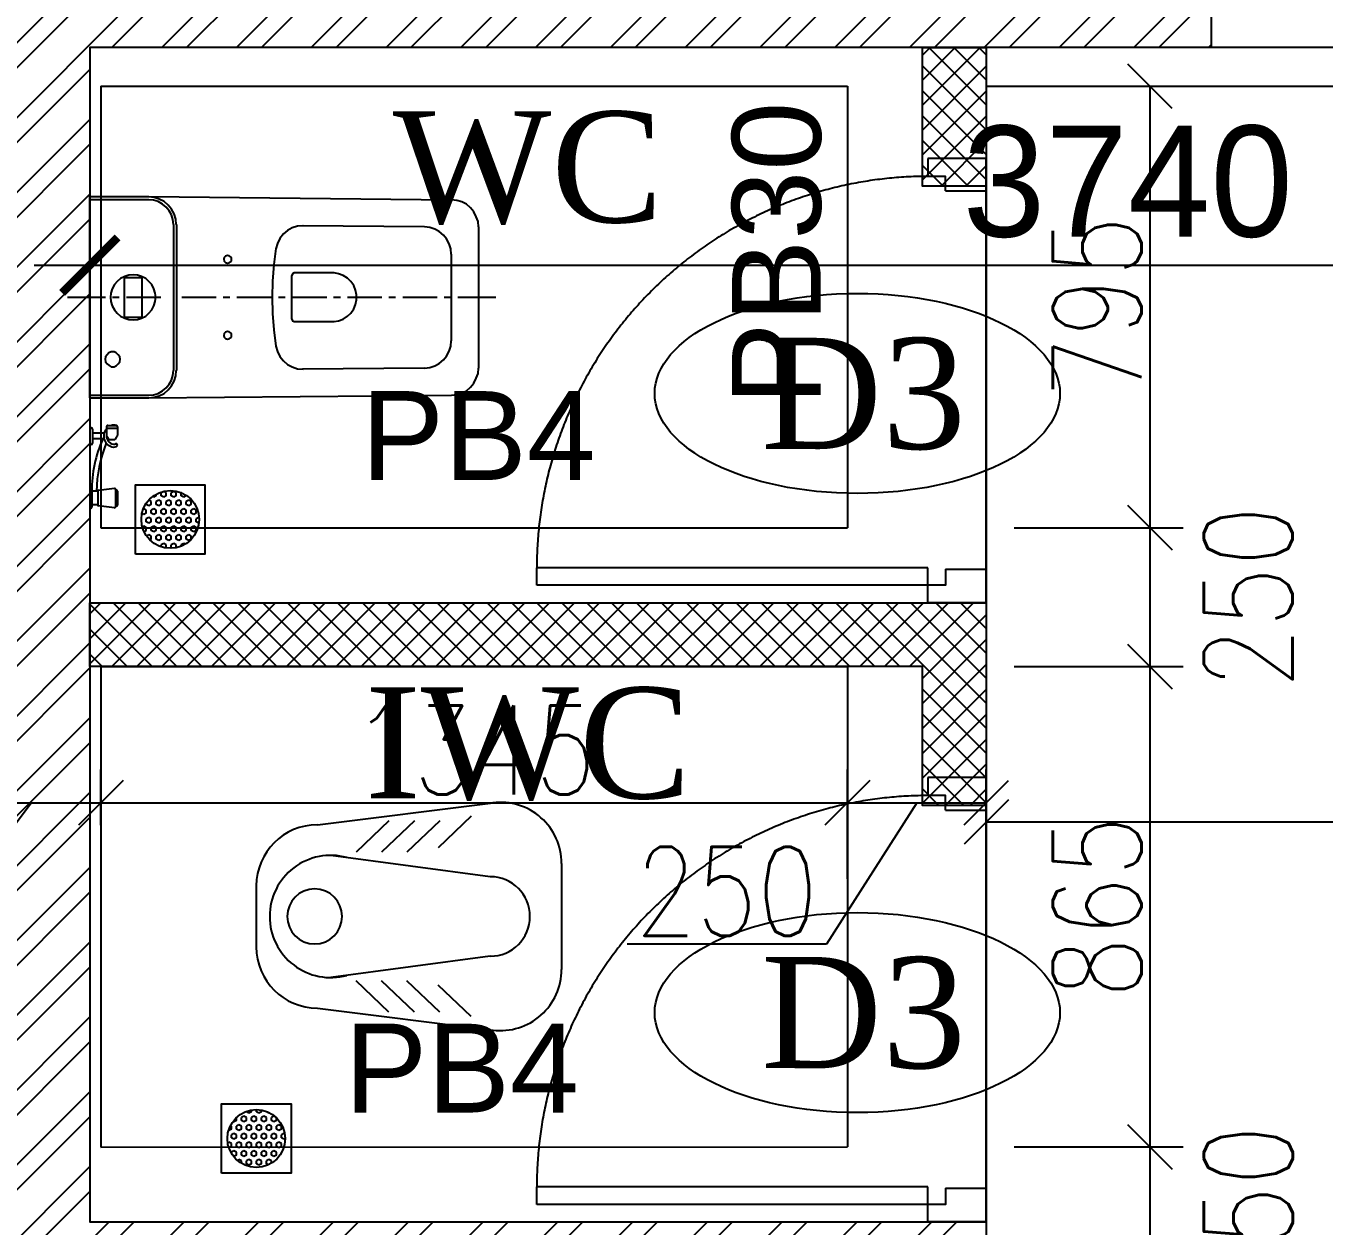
# Model space of a CAD drawing. Header units: millimetres. Extents: x 423806 to 486881, y 1786979 to 1831529.
# Drawn here: x 444816 to 447155, y 1821875 to 1824036 of the extents above; entities that cross this region are included whole.
import ezdxf

# ---------------------------------------------------------------- set-up
doc = ezdxf.new("R2010")
doc.units = ezdxf.units.MM
doc.header["$LTSCALE"] = 150
doc.header["$PDSIZE"] = 0.01
doc.linetypes.add('240122--R0_INST_ FLOOR PLANS XREF$0$HIDDEN', pattern=[0.375, 0.25, -0.125])
doc.layers.get('0').update_dxf_attribs({"lineweight": 13})
for name, color, linetype in [('AD-D&W TAG', 4, 'Continuous'), ('AD-DIM_CHECK', 7, 'Continuous'), ('AD-DOORS', 3, 'Continuous'), ('AD-HATCH_LIGHT', 8, 'Continuous'), ('AD-SANITARY', 1, 'Continuous'), ('AD-SILL', 252, 'Continuous'), ('AD-VENTILATORS', 4, 'Continuous'), ('AD-WALL', 7, 'Continuous'), ('AD-WALL HATCH', 252, 'Continuous'), ('AD-WALL_LINTEL HT.', 7, 'Continuous'), ('Revisions', 2, 'Continuous')]:
    doc.layers.add(name, color=color, linetype=linetype)
for name, color, linetype, lineweight in [('AD-TEXT', 7, 'Continuous', 25), ('BEAMS', 53, 'Continuous', 25), ('DIM', 7, 'Continuous', 13), ('TEXT', 7, 'Continuous', 13)]:
    doc.layers.add(name, color=color, linetype=linetype, lineweight=lineweight)
doc.styles.add('240122--R0_INST_ FLOOR PLANS XREF$0$Scale M 200', font='times.ttf', dxfattribs={"height": 200})
doc.styles.add('Arial', font='arial.ttf')
doc.styles.add('RS', font='romans.shx', dxfattribs={"width": 0.8})
doc.dimstyles.new('D100', dxfattribs={"dimtxt": 160, "dimasz": 80, "dimexe": 60, "dimexo": 50, "dimgap": 15, "dimtad": 1, "dimdec": 0, "dimzin": 0, "dimdsep": 46, "dimtxsty": 'RS', "dimblk": 'OBLIQUE', "dimcen": 1, "dimclrd": 33, "dimclre": 33, "dimclrt": 7, "dimadec": 0, "dimazin": 0, "dimtfac": 1, "dimtdec": 0, "dimtmove": 2, "dimatfit": 3, "dimfxl": 125, "dimtolj": 1, "dimtzin": 0, "dimarcsym": 1})
doc.dimstyles.new('Scale 100', dxfattribs={"dimtxt": 200, "dimasz": 100, "dimexe": 100, "dimexo": 100, "dimgap": 50, "dimtad": 1, "dimdec": 0, "dimrnd": 5, "dimzin": 0, "dimdsep": 46, "dimtxsty": 'Standard', "dimblk": 'ARCHTICK', "dimcen": 0, "dimdle": 100, "dimclrd": 252, "dimclre": 252, "dimclrt": 256, "dimadec": 0, "dimazin": 0, "dimtfac": 1, "dimtdec": 0, "dimtofl": 0, "dimtmove": 1, "dimatfit": 3, "dimfxl": 0.18, "dimtolj": 1, "dimtzin": 0, "dimarcsym": 0})

# ---------------------------------------------------------------- blocks, each defined once
blk = doc.blocks.new('_Oblique')
at = {"color": 0, "linetype": 'ByBlock', "lineweight": -2}
blk.add_line((-0.5, -0.5), (0.5, 0.5), dxfattribs=at)
blk = doc.blocks.new('*D107')
at = {"layer": 'Defpoints', "color": 0, "transparency": 16777216}
for p in [(446546.1, 1823927.9), (446546.1, 1823132.9), (446840.8, 1823132.9)]:
    blk.add_point(p, dxfattribs=at)
at = {"layer": 'DIM', "color": 33, "lineweight": -2, "transparency": 16777216}
for p, q in [((446596.1, 1823927.9), (446900.8, 1823927.9)), ((446840.8, 1823927.9), (446840.8, 1823132.9)), ((446596.1, 1823132.9), (446900.8, 1823132.9))]:
    blk.add_line(p, q, dxfattribs=at)
at = {"layer": 'DIM', "color": 33, "lineweight": -2, "transparency": 16777216, "xscale": 80, "yscale": 80, "zscale": 80}
for p, rotation in [((446840.8, 1823927.9), 90), ((446840.8, 1823132.9), 270)]:
    blk.add_blockref('_Oblique', p, dxfattribs=dict(at, rotation=rotation))
at = {"layer": 'DIM', "color": 7, "transparency": 16777216, "insert": (446745.8, 1823530.4), "char_height": 160, "attachment_point": 5, "rotation": 90, "style": 'RS'}
blk.add_mtext('\\A1;795', dxfattribs=at)
blk = doc.blocks.new('*D108')
at = {"layer": 'Defpoints', "color": 0, "transparency": 16777216}
for p in [(446546.1, 1823132.9), (446546.1, 1822882.9), (446840.8, 1822882.9)]:
    blk.add_point(p, dxfattribs=at)
at = {"layer": 'DIM', "color": 33, "lineweight": -2, "transparency": 16777216}
for p, q in [((446596.1, 1823132.9), (446900.8, 1823132.9)), ((446840.8, 1823132.9), (446840.8, 1822882.9)), ((446596.1, 1822882.9), (446900.8, 1822882.9))]:
    blk.add_line(p, q, dxfattribs=at)
at = {"layer": 'DIM', "color": 33, "lineweight": -2, "transparency": 16777216, "xscale": 80, "yscale": 80, "zscale": 80}
for p, rotation in [((446840.8, 1823132.9), 90), ((446840.8, 1822882.9), 270)]:
    blk.add_blockref('_Oblique', p, dxfattribs=dict(at, rotation=rotation))
at = {"layer": 'DIM', "color": 7, "transparency": 16777216, "insert": (447017.8, 1823007.9), "char_height": 160, "attachment_point": 5, "rotation": 90, "style": 'RS'}
blk.add_mtext('\\A1;250', dxfattribs=at)
blk = doc.blocks.new('*D109')
at = {"layer": 'Defpoints', "color": 0, "transparency": 16777216}
for p in [(446546.1, 1822882.9), (446546.1, 1822017.9), (446840.8, 1822017.9)]:
    blk.add_point(p, dxfattribs=at)
at = {"layer": 'DIM', "color": 33, "lineweight": -2, "transparency": 16777216}
for p, q in [((446596.1, 1822882.9), (446900.8, 1822882.9)), ((446840.8, 1822882.9), (446840.8, 1822017.9)), ((446596.1, 1822017.9), (446900.8, 1822017.9))]:
    blk.add_line(p, q, dxfattribs=at)
at = {"layer": 'DIM', "color": 33, "lineweight": -2, "transparency": 16777216, "xscale": 80, "yscale": 80, "zscale": 80}
for p, rotation in [((446840.8, 1822882.9), 90), ((446840.8, 1822017.9), 270)]:
    blk.add_blockref('_Oblique', p, dxfattribs=dict(at, rotation=rotation))
at = {"layer": 'DIM', "color": 7, "transparency": 16777216, "insert": (446745.8, 1822450.4), "char_height": 160, "attachment_point": 5, "rotation": 90, "style": 'RS'}
blk.add_mtext('\\A1;865', dxfattribs=at)
blk = doc.blocks.new('*D110')
at = {"layer": 'Defpoints', "color": 0, "transparency": 16777216}
for p in [(446546.1, 1822017.9), (446546.1, 1821767.9), (446840.8, 1821767.9)]:
    blk.add_point(p, dxfattribs=at)
at = {"layer": 'DIM', "color": 33, "lineweight": -2, "transparency": 16777216}
for p, q in [((446596.1, 1822017.9), (446900.8, 1822017.9)), ((446840.8, 1822017.9), (446840.8, 1821767.9)), ((446596.1, 1821767.9), (446900.8, 1821767.9))]:
    blk.add_line(p, q, dxfattribs=at)
at = {"layer": 'DIM', "color": 33, "lineweight": -2, "transparency": 16777216, "xscale": 80, "yscale": 80, "zscale": 80}
for p, rotation in [((446840.8, 1822017.9), 90), ((446840.8, 1821767.9), 270)]:
    blk.add_blockref('_Oblique', p, dxfattribs=dict(at, rotation=rotation))
at = {"layer": 'DIM', "color": 7, "transparency": 16777216, "insert": (447018.2, 1821892.9), "char_height": 160, "attachment_point": 5, "rotation": 90, "style": 'RS'}
blk.add_mtext('\\A1;250', dxfattribs=at)
blk = doc.blocks.new('*D119')
at = {"layer": 'Defpoints', "color": 0, "transparency": 16777216}
for p in [(444701.1, 1822637.7), (444951.1, 1822637.7), (444951.1, 1822547.5)]:
    blk.add_point(p, dxfattribs=at)
at = {"layer": 'DIM', "color": 33, "lineweight": -2, "transparency": 16777216}
for p, q in [((444701.1, 1822687.7), (444701.1, 1822697.7)), ((444951.1, 1822597.5), (444951.1, 1822697.7)), ((444826.1, 1822637.7), (444636.4, 1822386.7)), ((444701.1, 1822637.7), (444951.1, 1822637.7)), ((444636.4, 1822386.7), (444277.3, 1822386.7))]:
    blk.add_line(p, q, dxfattribs=at)
at = {"layer": 'DIM', "color": 33, "lineweight": -2, "transparency": 16777216, "xscale": 80, "yscale": 80, "zscale": 80, "rotation": 180}
blk.add_blockref('_Oblique', (444701.1, 1822637.7), dxfattribs=at)
at = {"layer": 'DIM', "color": 33, "lineweight": -2, "transparency": 16777216, "xscale": 80, "yscale": 80, "zscale": 80}
blk.add_blockref('_Oblique', (444951.1, 1822637.7), dxfattribs=at)
at = {"layer": 'DIM', "color": 7, "transparency": 16777216, "insert": (444456.8, 1822481.7), "char_height": 160, "attachment_point": 5, "style": 'RS'}
blk.add_mtext('\\A1;250', dxfattribs=at)
blk = doc.blocks.new('*D120')
at = {"layer": 'Defpoints', "color": 0, "transparency": 16777216}
for p in [(446296.1, 1822637.7), (444951.1, 1822547.5), (446296.1, 1822450.4)]:
    blk.add_point(p, dxfattribs=at)
at = {"layer": 'DIM', "color": 33, "lineweight": -2, "transparency": 16777216}
for p, q in [((444951.1, 1822597.5), (444951.1, 1822697.7)), ((446296.1, 1822500.4), (446296.1, 1822697.7)), ((444951.1, 1822637.7), (446296.1, 1822637.7))]:
    blk.add_line(p, q, dxfattribs=at)
at = {"layer": 'DIM', "color": 33, "lineweight": -2, "transparency": 16777216, "xscale": 80, "yscale": 80, "zscale": 80, "rotation": 180}
blk.add_blockref('_Oblique', (444951.1, 1822637.7), dxfattribs=at)
at = {"layer": 'DIM', "color": 33, "lineweight": -2, "transparency": 16777216, "xscale": 80, "yscale": 80, "zscale": 80}
blk.add_blockref('_Oblique', (446296.1, 1822637.7), dxfattribs=at)
at = {"layer": 'DIM', "color": 7, "transparency": 16777216, "insert": (445623.6, 1822732.7), "char_height": 160, "attachment_point": 5, "style": 'RS'}
blk.add_mtext('\\A1;1345', dxfattribs=at)
blk = doc.blocks.new('*D121')
at = {"layer": 'Defpoints', "color": 0, "transparency": 16777216}
for p in [(448601.1, 1822603.1), (446546.1, 1822512.9), (448601.1, 1822369.5)]:
    blk.add_point(p, dxfattribs=at)
at = {"layer": 'DIM', "color": 33, "lineweight": -2, "transparency": 16777216}
for p, q in [((446546.1, 1822562.9), (446546.1, 1822663.1)), ((448601.1, 1822419.5), (448601.1, 1822663.1)), ((446546.1, 1822603.1), (448601.1, 1822603.1))]:
    blk.add_line(p, q, dxfattribs=at)
at = {"layer": 'DIM', "color": 33, "lineweight": -2, "transparency": 16777216, "xscale": 80, "yscale": 80, "zscale": 80, "rotation": 180}
blk.add_blockref('_Oblique', (446546.1, 1822603.1), dxfattribs=at)
at = {"layer": 'DIM', "color": 33, "lineweight": -2, "transparency": 16777216, "xscale": 80, "yscale": 80, "zscale": 80}
blk.add_blockref('_Oblique', (448601.1, 1822603.1), dxfattribs=at)
at = {"layer": 'DIM', "color": 7, "transparency": 16777216, "insert": (447573.6, 1822698.1), "char_height": 160, "attachment_point": 5, "style": 'RS'}
blk.add_mtext('\\A1;2055', dxfattribs=at)
blk = doc.blocks.new('*D198')
at = {"layer": 'Defpoints', "color": 0, "transparency": 16777216}
for p in [(446546.1, 1822637.7), (446296.1, 1822464.3), (446546.1, 1822464.3)]:
    blk.add_point(p, dxfattribs=at)
at = {"layer": 'DIM', "color": 33, "lineweight": -2, "transparency": 16777216}
for p, q in [((446296.1, 1822514.3), (446296.1, 1822697.7)), ((446546.1, 1822514.3), (446546.1, 1822697.7)), ((446421.1, 1822637.7), (446258.1, 1822383.2)), ((446296.1, 1822637.7), (446546.1, 1822637.7)), ((446258.1, 1822383.2), (445899, 1822383.2))]:
    blk.add_line(p, q, dxfattribs=at)
at = {"layer": 'DIM', "color": 33, "lineweight": -2, "transparency": 16777216, "xscale": 80, "yscale": 80, "zscale": 80, "rotation": 180}
blk.add_blockref('_Oblique', (446296.1, 1822637.7), dxfattribs=at)
at = {"layer": 'DIM', "color": 33, "lineweight": -2, "transparency": 16777216, "xscale": 80, "yscale": 80, "zscale": 80}
blk.add_blockref('_Oblique', (446546.1, 1822637.7), dxfattribs=at)
at = {"layer": 'DIM', "color": 7, "transparency": 16777216, "insert": (446078.5, 1822478.2), "char_height": 160, "attachment_point": 5, "style": 'RS'}
blk.add_mtext('\\A1;250', dxfattribs=at)
blk = doc.blocks.new('A$C17f881e0')
at = {"layer": 'AD-D&W TAG'}
blk.add_ellipse((0, 0), major_axis=(-365, 0), ratio=0.493341, dxfattribs=at)
at = {"layer": 'AD-D&W TAG', "transparency": 33554687, "insert": (-152.3, 100.2), "char_height": 200, "width": 326.874, "attachment_point": 1, "style": '240122--R0_INST_ FLOOR PLANS XREF$0$Scale M 200'}
blk.add_mtext('\\A1;\\pxqc;D3', dxfattribs=at)
blk = doc.blocks.new('A$C6bf742ba')
at = {"layer": 'AD-DOORS'}
for p, q in [((31.5, 73.5), (31.5, 809.7)), ((31.5, 809.7), (63, 809.7)), ((63, 105), (63, 809.7)), ((31.5, 105), (63, 105))]:
    blk.add_line(p, q, dxfattribs=at)
for points in [[(0, 105), (31.5, 105)], [(60.4, 73.5), (60.4, 0), (0, 0), (0, 105)], [(60.4, 73.5), (31.5, 73.5), (31.5, 105)], [(741.4, 73.5), (741.4, 0), (800, 0), (800, 105)], [(741.4, 73.5), (767.7, 73.5), (767.7, 105)], [(800, 105), (767.7, 105)]]:
    blk.add_lwpolyline(points, dxfattribs=at)
at = {"layer": 'AD-DOORS', "linetype": '240122--R0_INST_ FLOOR PLANS XREF$0$HIDDEN', "ltscale": 350}
blk.add_arc((63, 105), 704.7, 360, 90, dxfattribs=at)
blk = doc.blocks.new('_ArchTick')
at = {"color": 0, "linetype": 'ByBlock', "const_width": 0.15}
blk.add_lwpolyline([(-0.5, -0.5), (0.5, 0.5)], dxfattribs=at)
blk = doc.blocks.new('*D287')
at = {"layer": 'AD-DIM_CHECK', "color": 252, "lineweight": -2, "transparency": 16777216}
for p, q in [((444931.1, 1823897.9), (444931.1, 1823505.6)), ((448671.1, 1823627.9), (448671.1, 1823505.6)), ((444831.1, 1823605.6), (448771.1, 1823605.6))]:
    blk.add_line(p, q, dxfattribs=at)
at = {"layer": 'Defpoints', "color": 0, "transparency": 16777216}
for p in [(444931.1, 1823997.9), (448671.1, 1823727.9), (448671.1, 1823605.6)]:
    blk.add_point(p, dxfattribs=at)
at = {"layer": 'AD-DIM_CHECK', "color": 252, "lineweight": -2, "transparency": 16777216, "xscale": 100, "yscale": 100, "zscale": 100, "rotation": 180}
blk.add_blockref('_ArchTick', (444931.1, 1823605.6), dxfattribs=at)
at = {"layer": 'AD-DIM_CHECK', "color": 252, "lineweight": -2, "transparency": 16777216, "xscale": 100, "yscale": 100, "zscale": 100}
blk.add_blockref('_ArchTick', (448671.1, 1823605.6), dxfattribs=at)
at = {"layer": 'AD-DIM_CHECK', "transparency": 16777216, "insert": (446801.1, 1823755.6), "char_height": 200, "attachment_point": 5}
blk.add_mtext('\\A1;3740', dxfattribs=at)
blk = doc.blocks.new('A$C5eb8671b')
at = {"layer": 'AD-SILL'}
for p, q in [((0, 230), (1200, 230)), ((1200, 0), (0, 0))]:
    blk.add_line(p, q, dxfattribs=at)
at = {"layer": 'AD-VENTILATORS'}
for p, q in [((0, 140), (1200, 140)), ((1200, 90), (0, 90))]:
    blk.add_line(p, q, dxfattribs=at)
blk = doc.blocks.new('A$C5025c8f4')
at = {"layer": 'AD-SANITARY', "linetype": 'ByBlock'}
for p, q in [((55, 0), (-55, 0)), ((-165, -110), (-204.5, -426.4)), ((165, -110), (204.5, -426.4)), ((-71.5, -421.5), (-110, -134.1)), ((71.5, -421.5), (110, -134.1)), ((-172.2, -239), (-115.7, -179.9)), ((172.2, -239), (115.7, -179.9)), ((-172.2, -284.7), (-115.7, -225.6)), ((172.2, -284.7), (115.7, -225.6)), ((-172.2, -330.4), (-115.7, -271.3)), ((172.2, -330.4), (115.7, -271.3)), ((-180.3, -386.8), (-123.8, -327.7)), ((180.3, -386.8), (123.8, -327.7)), ((95.4, -550), (-95.4, -550))]:
    blk.add_line(p, q, dxfattribs=at)
for centre, radius, start, end in [((-55, -110), 110, 90, 180), ((55, -110), 110, 0, 90), ((0, -134.1), 110, 90, 195.256), ((0, -134.1), 110, 344.744, 90), ((0, -105.1), 49.5, 90, 270), ((0, -105.1), 49.5, 270, 90), ((-95.4, -440), 110, 172.875, 270), ((0, -421.5), 71.5, 180, 270), ((0, -421.5), 71.5, 270, 0), ((95.4, -440), 110, 270, 7.125)]:
    blk.add_arc(centre, radius, start, end, dxfattribs=at)
blk = doc.blocks.new('240122--R0_INST_ FLOOR PLANS XREF$0$R1_XREF_FIRE STATION$0$ft')
at = {"layer": 'AD-SANITARY'}
h = blk.add_hatch(dxfattribs=at)
h.set_pattern_fill('HEX', color=256, scale=50, angle=900, style=0)
h.set_pattern_definition([(360, (-445740.183, -2280195.537), (2e-14, 10.82531755), [6.25, -12.5]), (120, (-445740.183, -2280195.537), (-9.375, -5.412658775), [6.25, -12.5]), (60, (-445733.933, -2280195.537), (-9.375, 5.412658775), [6.25, -12.5])])
h.paths.add_polyline_path([(-39.8, 53), (-87.4, 30.8), (-78.9, 12.6, -0.314359), (-134.9, 57.1), (-107.3, 57.1), (-107.3, 122.7), (-115.4, 122.7, -0.638371), (-12.5, 75, -0.193429), (-29.9, 31.7)])
h.paths.add_polyline_path([(-39.8, 53), (-29.9, 31.7, -0.220665), (-78.9, 12.6), (-87.4, 30.8)], flags=16)
h.paths.add_polyline_path([(-134.9, 57.1, -0.072694), (-137.5, 75, -0.21187), (-116.9, 121.3), (-116.9, 95.3), (-107.3, 95.3), (-107.3, 57.1)])
h.paths.add_polyline_path([(-116.9, 121.3, -0.008459), (-115.4, 122.7), (-107.3, 122.7), (-107.3, 95.3), (-116.9, 95.3)], flags=17)
blk.add_lwpolyline([(-150, 150), (0, 150), (0, 0), (-150, 0)], close=True, dxfattribs=at)
blk.add_circle((-75, 75), 62.5, dxfattribs=at)
blk = doc.blocks.new('A$C4d83aea5')
at = {"layer": 'AD-SANITARY'}
for p, q in [((-50, 99.2), (-50, 124.2)), ((-48.2, 126), (-46.4, 126)), ((-46.4, 95.9), (-46.4, 127.5)), ((-44.4, 129.3), (-15.8, 125.7)), ((-14.3, 99.4), (-14.3, 124)), ((-14.3, 124), (-3.6, 124)), ((-3.6, 95.6), (-3.6, 127.8)), ((0, 129.6), (-1.8, 129.6)), ((0, 93.8), (0, 129.6)), ((-48.2, 97.4), (-46.4, 97.4)), ((-44.4, 94.1), (-15.8, 97.7)), ((-14.3, 99.4), (-3.6, 99.4)), ((0, 93.8), (-1.8, 93.8)), ((-49.9, 16.2), (-49.9, 16.2)), ((-47.5, 2.7), (-47.5, 3.4)), ((-35, 5.9), (-45, 5.9)), ((-32.5, 2.7), (-32.5, 3.4)), ((-25.6, 5), (-5, 5)), ((-5, -12.5), (-5, 12.5)), ((-2.5, 15), (0, 15)), ((0, -15), (0, 15)), ((-50, -16.6), (-50, -1.6)), ((-30, -14.1), (-50, -14.1)), ((-32.5, -19.1), (-47.5, -19.1)), ((-30, -16.6), (-30, -1.6)), ((-25.6, -5), (-5, -5)), ((-2.5, -15), (0, -15))]:
    blk.add_line(p, q, dxfattribs=at)
for centre, major_axis, start_param, end_param in [((-48.2, 124.2), (1.26, 1.26), 0.785398, 2.356194), ((-44.6, 127.5), (-1.26, 1.26), -0.909753, 0.785398), ((-16.1, 124), (-1.26, 1.26), 3.926991, 5.373432), ((-1.8, 127.8), (-1.26, 1.26), -0.785398, 0.785398), ((-48.2, 99.2), (-1.26, 1.26), 0.785398, 2.356194), ((-44.6, 95.9), (1.26, 1.26), 2.356194, 4.051346), ((-247.6, 101), (58.6, 227.8), 4.579452, 4.957721), ((-236.1, 98.7), (-227.1, 49.7), 2.942412, 3.360438), ((-16.1, 99.4), (1.26, 1.26), 4.051346, 5.497787), ((-1.8, 95.6), (1.26, 1.26), 2.356194, 3.926991), ((-47.5, -1.6), (-1.77, 1.77), -0.261799, 0.785398), ((-47.4, 16.2), (-1.77, 1.77), -0.395373, 0.785398), ((-47.4, 16.2), (1.77, 1.77), 2.356194, 4.317016), ((-50, 2.7), (-1.77, 1.77), 2.879793, 3.926991), ((-40.7, 0), (-14.1, 14.1), -0.662641, -0.395373), ((-45, 3.4), (1.77, 1.77), 0.785398, 2.356194), ((-40.7, 0), (-10.6, 10.6), -0.613119, -0.395373), ((-42.9, 12.3), (1.77, 1.77), 0.613119, 0.957678), ((-42.9, 17.4), (1.77, 1.77), 0.662641, 0.908155), ((-45, 0), (14.1, 14.1), 4.775697, 6.945826), ((-45, 0), (-10.6, 10.6), 3.852427, 5.325508), ((-35, 3.4), (-1.77, 1.77), 3.926991, 5.497787), ((-183.6, 81.9), (119, 119), 5.026646, 5.043631), ((-30, 2.7), (1.77, 1.77), 2.356194, 3.403392), ((-32.5, -1.6), (1.77, 1.77), 5.497787, 6.544985), ((-2.5, 12.5), (1.77, 1.77), 0.785398, 2.356194), ((-47.5, -16.6), (1.77, 1.77), 2.356194, 3.926991), ((-40.7, 0), (14.1, 14.1), 3.628542, 3.804234), ((-42.9, -17.4), (-1.77, 1.77), 2.233437, 2.478952), ((-45, 0), (-14.1, 14.1), 2.478952, 2.654643), ((-32.5, -16.6), (-1.77, 1.77), 2.356194, 3.926991), ((-2.5, -12.5), (-1.77, 1.77), 0.785398, 2.356194)]:
    blk.add_ellipse(centre, major_axis=major_axis, ratio=1, start_param=start_param, end_param=end_param, dxfattribs=at)
blk = doc.blocks.new('A$Ce1a59d2c')
at = {"layer": 'AD-SANITARY'}
for points in [[(-651.8, 176.3), (-661.2, 175), (-670.1, 172.6), (-678.5, 168.2), (-686.1, 161.6), (-691.6, 154.8), (-696.1, 145.9), (-699.5, 137), (-700, 127.6)], [(-106.6, 181.3), (-651.8, 176.3)], [(-106.6, 181.3), (-116.1, 180.2), (-125, 177.6), (-133.9, 173.2), (-141.5, 166.9), (-147, 159.3), (-152.2, 150.9), (-154.8, 141.5), (-155.9, 132)], [(-106.6, 176.3), (-114.7, 175.8), (-122.9, 173.2), (-130.7, 168.7), (-137.5, 163), (-143.3, 156.7), (-147, 149.1), (-149.6, 140.9), (-150.9, 132)], [(0, 181.3), (-106.6, 181.3)], [(0, 176.3), (-106.6, 176.3)], [(0, 181.3), (0, -181.3)], [(-700, -126.8), (-700, 127.6)], [(-603.1, 127.6), (-612.5, 126.3), (-621.4, 123.7), (-629.5, 119.2), (-637.1, 112.9), (-642.9, 105.8), (-647.3, 97.2), (-650.5, 88.3), (-651.3, 78.6)], [(-603.1, 127.6), (-383.5, 129.4)], [(-335.3, 88.3), (-338, 97.7), (-342.4, 106.6), (-348.7, 114.7), (-356.3, 121.3), (-364.7, 125.5), (-374.1, 128.9), (-384.3, 129.4)], [(-156.7, 132), (-156.7, -131.2)], [(-151.4, 132), (-151.4, -131.2)], [(-27.8, 111.6), (-28.6, 116.1), (-31.2, 120), (-34.8, 123.1), (-38.8, 125), (-43.8, 125), (-48.2, 123.1), (-51.4, 120), (-54, 116.1), (-54.5, 111.6), (-54, 107.2), (-51.4, 103.5), (-47.4, 100.3), (-43.8, 98.2), (-38.8, 98.2), (-34.3, 100.3), (-31.2, 103.5), (-28.6, 107.2), (-27.8, 111.6)], [(-651.3, -77.8), (-651.3, 78.6)], [(-335.3, -88), (-331.7, -58.9), (-329, -29.1), (-328.5, 0), (-329, 29.3), (-331.7, 58.9), (-335.3, 88.3)], [(-241.5, 68.6), (-242.1, 71.8), (-244.7, 74.1), (-247.8, 75.4), (-251, 74.9), (-253.6, 73.1), (-255.4, 70.5), (-255.4, 66.5), (-253.6, 64.2), (-251, 62.1), (-247.8, 61.6), (-244.7, 62.9), (-242.1, 65.5), (-241.5, 68.6)], [(-440.1, 43.8), (-448.2, 42.4), (-456.6, 39.3), (-464.2, 34.3), (-470.5, 28.6), (-475.5, 21), (-478.6, 12.8), (-480.7, 4.5), (-480.7, -4.5), (-478.6, -12.6), (-475.5, -21), (-470.5, -28.5), (-464.2, -34.1), (-456.6, -39.3), (-448.2, -42.4), (-440.1, -43.7)], [(-440.1, 44.5), (-368.3, 44.5)], [(-363.9, 39.3), (-365.2, 42.4), (-368.3, 43.8)], [(-363.9, 39.3), (-363.9, 0)], [(-37.5, 0), (-38, 7.6), (-40.6, 15.2), (-44.3, 22.8), (-49.5, 28.6), (-55.3, 33.8), (-62.9, 37.5), (-70.5, 40.1), (-78.1, 40.6), (-85.7, 40.1), (-93.3, 37.5), (-100.9, 33.8), (-106.6, 28.6), (-111.6, 22.8), (-115.3, 15.2), (-117.9, 7.6), (-118.7, 0), (-117.9, -7.6), (-115.3, -15.2), (-111.6, -22.8), (-106.6, -28.5), (-100.9, -33.5), (-93.3, -37.5), (-85.7, -39.8), (-78.1, -40.6), (-70.5, -39.8), (-62.9, -37.5), (-55.3, -33.5), (-49.5, -28.5), (-44.3, -22.8), (-40.6, -15.2), (-38, -7.6), (-37.5, 0)], [(-94.6, 0), (-94.6, -34.8), (-62.1, -34.8), (-62.1, 35.6), (-94.6, 35.6), (-94.6, 0)], [(-663.3, 0), (-731.7, 0)], [(-638.4, 0), (-650.5, 0)], [(-563.8, 0), (-625.9, 0)], [(-538.9, 0), (-550.9, 0)], [(-464.2, 0), (-526.3, 0)], [(-439.3, 0), (-451.4, 0)], [(-364.7, 0), (-426.8, 0)], [(-363.9, 0), (-363.9, -39.3)], [(-339.8, 0), (-351.8, 0)], [(-265.1, 0), (-327.2, 0)], [(-240.2, 0), (-252.3, 0)], [(-165.6, 0), (-227.7, 0)], [(-66, 0), (-128.1, 0)], [(-41.1, 0), (-53.2, 0)], [(40.1, 0), (-28.6, 0)], [(-440.1, -43.7), (-368.3, -43.7)], [(-368.3, -43.7), (-365.2, -42.4), (-363.9, -39.3)], [(-241.5, -68.4), (-242.1, -65.2), (-244.7, -62.6), (-247.8, -61.6), (-251, -62.1), (-253.6, -63.9), (-255.4, -66.5), (-255.4, -70.2), (-253.6, -72.8), (-251, -74.7), (-247.8, -75.4), (-244.7, -74.1), (-242.1, -71.5), (-241.5, -68.4)], [(-651.3, -77.8), (-650.5, -87.5), (-647.3, -96.4), (-642.9, -105.3), (-637.1, -112.1), (-629.5, -118.4), (-621.4, -122.9), (-612.5, -125.5), (-603.1, -126.8)], [(-384.3, -128.6), (-374.1, -128.1), (-364.7, -125), (-356.3, -120.5), (-348.7, -114), (-342.4, -105.8), (-338, -96.9), (-335.3, -87.5)], [(-700, -126.8), (-699.5, -136.2), (-696.1, -145.1), (-691.6, -154), (-686.1, -161.1), (-678.5, -167.4), (-670.1, -171.9), (-661.2, -174.2), (-651.8, -175.5)], [(-383.5, -129.2), (-603.1, -127.3)], [(-155.9, -131.2), (-154.8, -140.7), (-152.2, -150.1), (-147, -158.5), (-141.5, -166.1), (-133.9, -172.4), (-125, -176.8), (-116.1, -179.4), (-106.6, -180.8)], [(-150.9, -131.2), (-149.6, -140.2), (-147, -148.3), (-143.3, -155.9), (-137.5, -162.2), (-130.7, -167.9), (-122.9, -172.4), (-114.7, -175), (-106.6, -175.5)], [(-106.6, -181.3), (-651.8, -175.5)], [(0, -176.3), (-106.6, -176.3)], [(0, -181.3), (-106.6, -181.3)]]:
    blk.add_lwpolyline(points, dxfattribs=at)
at = {"layer": 'Revisions', "ltscale": 25}
blk.add_blockref('A$C4d83aea5', (0, 250), dxfattribs=at)

msp = doc.modelspace()

# ---------------------------------------------------------------- hatches: boundary and pattern name
at = {"layer": 'AD-HATCH_LIGHT', "transparency": 33554687}
h = msp.add_hatch(dxfattribs=at)
h.set_pattern_fill('ANSI37', color=256, scale=10)
h.set_pattern_definition([(45, (420176.732, 1943478.965), (-22.45064, 22.45064), []), (135, (420176.732, 1943478.965), (-22.45064, -22.45064), [])])
h.paths.add_polyline_path([(444931.1, 1822997.9), (446546.1, 1822997.9), (446546.1, 1822632.9), (446431.1, 1822632.9), (446431.1, 1822882.9), (444931.1, 1822882.9)])
h.paths.add_polyline_path([(446431.1, 1823997.9), (446546.1, 1823997.9), (446546.1, 1823747.9), (446431.1, 1823747.9)])
at = {"layer": 'AD-WALL HATCH', "transparency": 33554687}
h = msp.add_hatch(dxfattribs=at)
h.set_pattern_fill('ANSI32', color=256, scale=10)
h.set_pattern_definition([(45, (415131.13, 1744227.9), (-67.35192, 67.35192), []), (45, (415176.03, 1744227.9), (-67.35192, 67.35192), [])])
h.paths.add_polyline_path([(451901.1, 1795527.9), (452131.1, 1795527.9), (452131.1, 1794977.9), (451291.8, 1794977.9), (451291.8, 1795207.9), (451901.1, 1795207.9)])
h.paths.add_polyline_path([(448321.1, 1811927.9), (448321.1, 1816977.9), (448206.1, 1816977.9), (448206.1, 1811927.9)])
h.paths.add_polyline_path([(439001.1, 1811677.9), (439231.1, 1811677.9), (439231.1, 1812027.9), (439506.1, 1812027.9), (439506.1, 1812257.9), (439001.1, 1812257.9)])
h.paths.add_polyline_path([(439001.1, 1823727.9), (439001.1, 1819327.9), (442501.1, 1819327.9), (442501.1, 1820182.9), (442271.1, 1820182.9), (442271.1, 1819557.9), (441071.1, 1819557.9), (441071.1, 1820157.9), (440956.1, 1820157.9), (440956.1, 1819557.9), (439231.1, 1819557.9), (439231.1, 1823727.9)])
h.paths.add_polyline_path([(441471.1, 1823997.9), (439831.3, 1823997.9), (439831.3, 1824227.9), (441471.1, 1824227.9)])
h.paths.add_polyline_path([(448706.1, 1799227.9), (448906.1, 1799227.9), (448906.1, 1799342.9), (448706.1, 1799342.9), (448706.1, 1802177.9), (448591.1, 1802177.9), (448591.1, 1794977.9), (449291.8, 1794977.9), (449291.8, 1795207.9), (448706.1, 1795207.9)])
h.paths.add_polyline_path([(452131.1, 1798527.9), (452131.1, 1803977.9), (451901.1, 1803977.9), (451901.1, 1799342.9), (450906.1, 1799342.9), (450906.1, 1799227.9), (451901.1, 1799227.9), (451901.1, 1798527.9)])
h.paths.add_polyline_path([(451901.1, 1811177.9), (452131.1, 1811177.9), (452131.1, 1810427.9), (451901.1, 1810427.9)])
h.paths.add_polyline_path([(451901.1, 1814372.9), (452131.1, 1814372.9), (452131.1, 1815397.9), (451901.1, 1815397.9)])
h.paths.add_polyline_path([(438581.1, 1809177.9), (439231.1, 1809177.9), (439231.1, 1808552.9), (439116.1, 1808552.9), (439116.1, 1809062.9), (438581.1, 1809062.9)])
h.paths.add_polyline_path([(446146.1, 1820752.9), (446146.1, 1819557.9), (446296.1, 1819557.9), (446296.1, 1819327.9), (446031.1, 1819327.9), (446031.1, 1820752.9), (445731.1, 1820752.9), (445731.1, 1820867.9), (446431.1, 1820867.9), (446431.1, 1821767.9), (444931.1, 1821767.9), (444931.1, 1820752.9), (444701.1, 1820752.9), (444701.1, 1821367.9), (444551.1, 1821367.9), (444551.1, 1821597.9), (444701.1, 1821597.9), (444701.1, 1823997.9), (444403.6, 1823997.9), (444403.6, 1824227.9), (446951.1, 1824227.9), (446951.1, 1823997.9), (444931.1, 1823997.9), (444931.1, 1821882.9), (446546.1, 1821882.9), (446546.1, 1820752.9)])
h.paths.add_polyline_path([(451901.1, 1812872.9), (452131.1, 1812872.9), (452131.1, 1811927.9), (451901.1, 1811927.9)])
h.paths.add_polyline_path([(448706.1, 1804727.9), (448906.1, 1804727.9), (448906.1, 1804497.9), (448706.1, 1804497.9)])
h.paths.add_polyline_path([(442871.1, 1801232.9), (442871.1, 1796107.9), (442756.1, 1796107.9), (442756.1, 1801232.9)])
h.paths.add_polyline_path([(450106.1, 1804497.9), (451631.1, 1804497.9), (451631.1, 1804727.9), (451231.1, 1804727.9), (451231.1, 1805065.4), (451001.1, 1805065.4), (451001.1, 1804727.9), (450106.1, 1804727.9)])
h.paths.add_polyline_path([(451901.1, 1809227.9), (452131.1, 1809227.9), (452131.1, 1807802.9), (451231.1, 1807802.9), (451231.1, 1807465.4), (451001.1, 1807465.4), (451001.1, 1808032.9), (451901.1, 1808032.9)])
h.paths.add_polyline_path([(436326.1, 1802997.9), (436326.1, 1803097.9), (436556.1, 1803097.9), (436556.1, 1802512.9), (436326.1, 1802512.9), (436326.1, 1802882.9), (432361.1, 1802882.9), (432361.1, 1800247.9), (432131.1, 1800247.9), (432131.1, 1803227.9), (432361.1, 1803227.9), (432361.1, 1802997.9), (434945.2, 1802997.9), (434945.2, 1803097.9), (435175.2, 1803097.9), (435175.2, 1802997.9)])
h.paths.add_polyline_path([(436326.1, 1794607.9), (436556.1, 1794607.9), (436556.1, 1794457.9), (436326.1, 1794457.9)])
h.paths.add_polyline_path([(448591.1, 1803977.9), (448706.1, 1803977.9), (448706.1, 1803377.9), (448591.1, 1803377.9)])
h.paths.add_polyline_path([(432131.1, 1807802.9), (432361.1, 1807802.9), (432361.1, 1806865.4), (432131.1, 1806865.4)])
h.paths.add_polyline_path([(443506.1, 1817727.9), (443706.1, 1817727.9), (443706.1, 1817497.9), (443506.1, 1817497.9)])
h.paths.add_polyline_path([(447296.1, 1819327.9), (448671.1, 1819327.9), (448671.1, 1818877.9), (448901.1, 1818877.9), (448901.1, 1823477.9), (448671.1, 1823477.9), (448671.1, 1821417.9), (447901.1, 1821417.9), (447901.1, 1821302.9), (448671.1, 1821302.9), (448671.1, 1819442.9), (447296.1, 1819442.9)])
h.paths.add_polyline_path([(443506.1, 1804727.9), (448106.1, 1804727.9), (448106.1, 1804612.9), (443506.1, 1804612.9)])
h.paths.add_polyline_path([(439231.1, 1804727.9), (442756.1, 1804727.9), (442756.1, 1804612.9), (439231.1, 1804612.9)])
h.paths.add_polyline_path([(445606.1, 1794457.9), (448206.1, 1794457.9), (448206.1, 1794227.9), (445606.1, 1794227.9)])
h.paths.add_polyline_path([(441306.1, 1794457.9), (442756.1, 1794457.9), (442756.1, 1794227.9), (441306.1, 1794227.9)])
h.paths.add_polyline_path([(438381.3, 1794457.9), (438481.3, 1794457.9), (438481.3, 1794227.9), (438381.3, 1794227.9)])
h.paths.add_polyline_path([(432131.1, 1796227.9), (432361.1, 1796227.9), (432361.1, 1794977.9), (432131.1, 1794977.9)])
h.paths.add_polyline_path([(432131.1, 1803827.9), (432361.1, 1803827.9), (432361.1, 1803977.9), (432131.1, 1803977.9)])
h.paths.add_polyline_path([(432131.1, 1805665.4), (432361.1, 1805665.4), (432361.1, 1804727.9), (432131.1, 1804727.9)])
h.paths.add_polyline_path([(451901.1, 1817727.9), (452131.1, 1817727.9), (452131.1, 1817877.9), (451901.1, 1817877.9)])
h.paths.add_polyline_path([(448901.1, 1817727.9), (448901.1, 1817497.9), (450316.1, 1817497.9), (450316.1, 1816747.9), (451901.1, 1816747.9), (451901.1, 1816597.9), (452131.1, 1816597.9), (452131.1, 1816977.9), (451901.1, 1816977.9), (451901.1, 1816862.9), (450431.1, 1816862.9), (450431.1, 1817497.9), (450481.1, 1817497.9), (450481.1, 1817727.9)])
h.paths.add_polyline_path([(448901.1, 1817727.9), (448901.1, 1817877.9), (448671.1, 1817877.9), (448671.1, 1817727.9)])
h.paths.add_polyline_path([(443503.7, 1811407.9), (448206.1, 1811407.9), (448206.1, 1811177.9), (443503.7, 1811177.9)])
h.paths.add_polyline_path([(448706.1, 1811407.9), (451631.1, 1811407.9), (451631.1, 1811177.9), (448706.1, 1811177.9)])
h.paths.add_polyline_path([(445206.1, 1817497.9), (448151.1, 1817497.9), (448151.1, 1817727.9), (445206.1, 1817727.9)])
h.paths.add_polyline_path([(448901.1, 1824227.9), (449541.1, 1824227.9), (449541.1, 1823997.9), (448901.1, 1823997.9)])
h.paths.add_polyline_path([(450741.1, 1823997.9), (451381.1, 1823997.9), (451381.1, 1824227.9), (450741.1, 1824227.9)])
h.paths.add_polyline_path([(452131.1, 1818877.9), (452131.1, 1823727.9), (451901.1, 1823727.9), (451901.1, 1818877.9)])
h.paths.add_polyline_path([(443803.6, 1824227.9), (443506.1, 1824227.9), (443506.1, 1823997.9), (443803.6, 1823997.9)])
h.paths.add_polyline_path([(442271.1, 1823997.9), (442071.1, 1823997.9), (442071.1, 1824227.9), (442756.1, 1824227.9), (442756.1, 1823997.9), (442501.1, 1823997.9), (442501.1, 1821597.9), (443351.1, 1821597.9), (443351.1, 1821482.9), (442501.1, 1821482.9), (442501.1, 1821182.9), (442271.1, 1821182.9)])
h.paths.add_polyline_path([(434181.3, 1794457.9), (432631.1, 1794457.9), (432631.1, 1794227.9), (434181.3, 1794227.9)])
h.paths.add_polyline_path([(432131.1, 1799047.9), (432361.1, 1799047.9), (432361.1, 1797727.9), (432131.1, 1797727.9)])
h.paths.add_polyline_path([(432631.1, 1824227.9), (434031.1, 1824227.9), (434031.1, 1823997.9), (432631.1, 1823997.9)])
h.paths.add_polyline_path([(439231.1, 1794227.9), (439231.1, 1794457.9), (439506.1, 1794457.9), (439506.1, 1794227.9)])
h.paths.add_polyline_path([(436581.3, 1794227.9), (436581.3, 1794457.9), (435981.3, 1794457.9), (435981.3, 1794227.9)])
h.paths.add_polyline_path([(443256.1, 1794227.9), (443806.1, 1794227.9), (443806.1, 1794457.9), (443256.1, 1794457.9)])
h.paths.add_polyline_path([(436556.1, 1801012.9), (436556.1, 1796107.9), (436441.1, 1796107.9), (436441.1, 1801012.9)])
h.paths.add_polyline_path([(441781.1, 1817727.9), (441781.1, 1812257.9), (441506.1, 1812257.9), (441506.1, 1812027.9), (441781.1, 1812027.9), (441781.1, 1811177.9), (442753.7, 1811177.9), (442753.7, 1811407.9), (442011.1, 1811407.9), (442011.1, 1817497.9), (442756.1, 1817497.9), (442756.1, 1817727.9)])
h.paths.add_polyline_path([(435175.2, 1804497.9), (436441.1, 1804497.9), (436441.1, 1803897.9), (436556.1, 1803897.9), (436556.1, 1804497.9), (438481.3, 1804497.9), (438481.3, 1804727.9), (432881.1, 1804727.9), (432881.1, 1804497.9), (435060.2, 1804497.9), (435060.2, 1803897.9), (435175.2, 1803897.9)])
h.paths.add_polyline_path([(435136.1, 1810677.9), (435136.1, 1811177.9), (438481.1, 1811177.9), (438481.1, 1811407.9), (432881.1, 1811407.9), (432881.1, 1811177.9), (434906.1, 1811177.9), (434906.1, 1810677.9)])
h.paths.add_polyline_path([(432581.1, 1808302.9), (432811.1, 1808302.9), (432811.1, 1811177.9), (432581.1, 1811177.9)])
h.paths.add_polyline_path([(437133.6, 1809062.9), (437416.1, 1809062.9), (437416.1, 1808032.9), (436333.6, 1808032.9), (436333.6, 1809062.9), (436533.6, 1809062.9), (436533.6, 1809177.9), (435936.1, 1809177.9), (435936.1, 1809062.9), (436218.6, 1809062.9), (436218.6, 1808032.9), (435136.1, 1808032.9), (435136.1, 1809062.9), (435336.1, 1809062.9), (435336.1, 1809177.9), (435136.1, 1809177.9), (435136.1, 1809677.9), (434906.1, 1809677.9), (434906.1, 1808032.9), (432881.1, 1808032.9), (432881.1, 1807802.9), (438731.1, 1807802.9), (438731.1, 1808032.9), (437531.1, 1808032.9), (437531.1, 1809062.9), (437681.1, 1809062.9), (437681.1, 1809177.9), (437133.6, 1809177.9)])

# ---------------------------------------------------------------- linework, layer by layer
at = {"layer": 'AD-SILL'}
for points in [[(446546.1, 1822997.9), (446546.1, 1823797.9)], [(446546.1, 1821882.9), (446546.1, 1822682.9)]]:
    msp.add_lwpolyline(points, dxfattribs=at)
at = {"layer": 'AD-WALL'}
msp.add_lwpolyline([(444403.6, 1824227.9), (446951.1, 1824227.9), (446951.1, 1823997.9), (444931.1, 1823997.9), (444931.1, 1821882.9), (446546.1, 1821882.9), (446546.1, 1820752.9), (446146.1, 1820752.9)], dxfattribs=at)
at = {"layer": 'AD-WALL_LINTEL HT.'}
for points in [[(446431.1, 1823997.9), (446546.1, 1823997.9), (446546.1, 1823747.9), (446431.1, 1823747.9)], [(444931.1, 1822997.9), (446546.1, 1822997.9), (446546.1, 1822632.9), (446431.1, 1822632.9), (446431.1, 1822882.9), (444931.1, 1822882.9)]]:
    msp.add_lwpolyline(points, close=True, dxfattribs=at)
at = {"layer": 'BEAMS', "color": 4}
for p, q in [((444951.1, 1823927.9), (444951.1, 1823132.9)), ((444951.1, 1822882.9), (444951.1, 1822017.7))]:
    msp.add_line(p, q, dxfattribs=at)
at = {"layer": 'BEAMS'}
for p, q in [((444951.1, 1823927.9), (446296.1, 1823927.9)), ((446546.1, 1823927.9), (448151.1, 1823927.9))]:
    msp.add_line(p, q, dxfattribs=at)
at = {"layer": 'BEAMS', "color": 1}
for p, q in [((444951.1, 1823132.9), (446296.1, 1823132.9)), ((444951.1, 1822882.9), (446296.1, 1822882.9)), ((444951.1, 1822017.7), (446296.1, 1822017.9))]:
    msp.add_line(p, q, dxfattribs=at)
at = {"layer": 'BEAMS', "color": 4}
for points in [[(446296.1, 1823927.9), (446296.1, 1823132.9)], [(446546.1, 1823927.9), (446546.1, 1819627.9)], [(446296.1, 1822882.9), (446296.1, 1822017.9)]]:
    msp.add_lwpolyline(points, dxfattribs=at)

# ---------------------------------------------------------------- block references
at = {"layer": 'AD-D&W TAG'}
for p in [(446313.8, 1823374.7), (446313.8, 1822259.7)]:
    msp.add_blockref('A$C17f881e0', p, dxfattribs=at)
at = {"layer": 'AD-DOORS', "rotation": 90}
for p in [(446546.1, 1822997.9), (446546.1, 1821882.9)]:
    msp.add_blockref('A$C6bf742ba', p, dxfattribs=at)
at = {"layer": 'AD-SANITARY', "ltscale": 25, "rotation": 180}
msp.add_blockref('A$Ce1a59d2c', (444931.1, 1823547.9), dxfattribs=at)
at = {"layer": 'AD-SANITARY', "color": 252, "extrusion": (0, 0, -1), "xscale": -0.8333333330228924, "yscale": 0.8333333330228924, "zscale": -0.8333333330228924, "rotation": 270}
for p in [(-445138.6, 1823210.4), (-445293.6, 1822095.4)]:
    msp.add_blockref('240122--R0_INST_ FLOOR PLANS XREF$0$R1_XREF_FIRE STATION$0$ft', p, dxfattribs=at)
at = {"layer": 'AD-WALL'}
msp.add_blockref('A$C5eb8671b', (446951.1, 1823997.9), dxfattribs=at)
at = {"layer": 'Revisions', "ltscale": 25, "rotation": 90}
msp.add_blockref('A$C5025c8f4', (445231.1, 1822432.9), dxfattribs=at)

# ---------------------------------------------------------------- texts
at = {"layer": 'AD-TEXT', "transparency": 33554687, "char_height": 200, "width": 467.465, "attachment_point": 1, "style": '240122--R0_INST_ FLOOR PLANS XREF$0$Scale M 200'}
for s, insert in [('\\A1;\\pxqc;WC', (445486.8, 1823882.9)), ('\\A1;\\pxqc;IWC', (445486.8, 1822845.6))]:
    msp.add_mtext(s, dxfattribs=dict(at, insert=insert))
at = {"layer": 'TEXT', "style": 'Arial'}
msp.add_text('PB30', height=160, rotation=90, dxfattribs=at).set_placement((446248, 1823353.4))
for p in [(445420.2, 1823218.9), (445389.9, 1822079.8)]:
    msp.add_text('PB4', height=160, dxfattribs=at).set_placement(p)

# ---------------------------------------------------------------- dimensions: what is measured, and where the dimension line sits
at = {"layer": 'AD-DIM_CHECK'}
dim = msp.add_linear_dim(base=(448671.1, 1823605.6), p1=(444931.1, 1823997.9), p2=(448671.1, 1823727.9), dimstyle='Scale 100', dxfattribs=at)
dim.commit()
dim.dimension.update_dxf_attribs({"geometry": '*D287', "text_midpoint": (446801.1, 1823755.6)})
at = {"layer": 'DIM'}
for base, p1, p2, picture, middle in [((446840.8, 1823132.9), (446546.1, 1823927.9), (446546.1, 1823132.9), '*D107', (446745.8, 1823530.4)), ((446840.8, 1822017.9), (446546.1, 1822882.9), (446546.1, 1822017.9), '*D109', (446745.8, 1822450.4))]:
    dim = msp.add_linear_dim(base=base, p1=p1, p2=p2, angle=90, dimstyle='D100', dxfattribs=at)
    dim.commit()
    dim.dimension.update_dxf_attribs({"geometry": picture, "text_midpoint": middle})
for base, p1, p2, picture, middle in [((446840.8, 1822882.9), (446546.1, 1823132.9), (446546.1, 1822882.9), '*D108', (447017.8, 1823007.9)), ((446840.8, 1821767.9), (446546.1, 1822017.9), (446546.1, 1821767.9), '*D110', (447018.2, 1821892.9))]:
    dim = msp.add_linear_dim(base=base, p1=p1, p2=p2, angle=90, dimstyle='D100', dxfattribs=at)
    dim.commit()
    dim.dimension.update_dxf_attribs({"geometry": picture, "text_midpoint": middle, "dimtype": 160})
for base, p1, p2, picture, middle in [((446296.1, 1822637.7), (444951.1, 1822547.5), (446296.1, 1822450.4), '*D120', (445623.6, 1822732.7)), ((448601.1, 1822603.1), (446546.1, 1822512.9), (448601.1, 1822369.5), '*D121', (447573.6, 1822698.1))]:
    dim = msp.add_linear_dim(base=base, p1=p1, p2=p2, dimstyle='D100', dxfattribs=at)
    dim.commit()
    dim.dimension.update_dxf_attribs({"geometry": picture, "text_midpoint": middle})
for base, p1, p2, picture, middle in [((444951.1, 1822637.7), (444701.1, 1822637.7), (444951.1, 1822547.5), '*D119', (444621.4, 1822386.7)), ((446546.1, 1822637.7), (446296.1, 1822464.3), (446546.1, 1822464.3), '*D198', (446243.1, 1822383.2))]:
    dim = msp.add_linear_dim(base=base, p1=p1, p2=p2, dimstyle='D100', override={"dimtmove": 1}, dxfattribs=at)
    dim.commit()
    dim.dimension.update_dxf_attribs({"geometry": picture, "text_midpoint": middle, "dimtype": 160})

doc.saveas('drawing.dxf')
